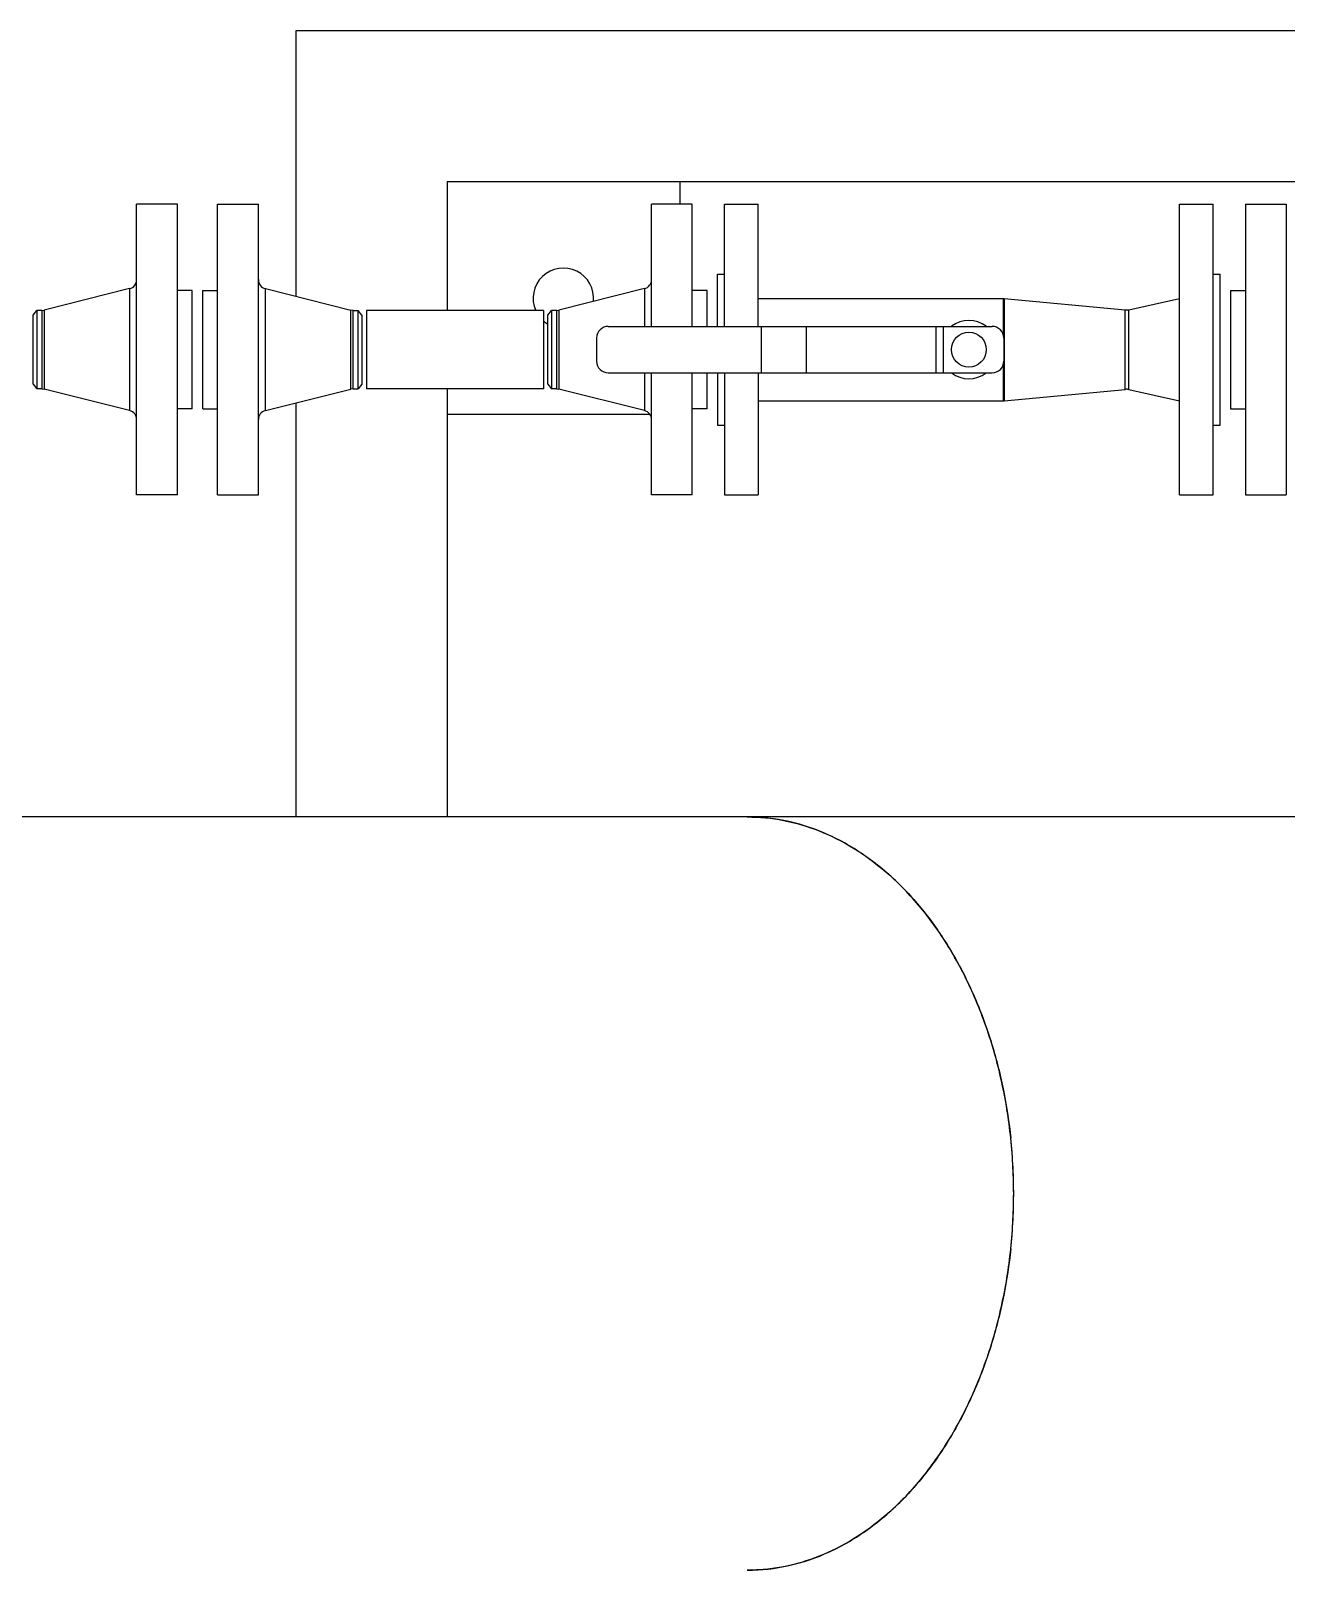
# Model space of a CAD drawing. Header units: millimetres. Extents: x 18255 to 228708, y -2217 to 146640.
# Drawn here: x 84475 to 85015, y 92546 to 93208 of the extents above; entities that cross this region are included whole.
import ezdxf

# ---------------------------------------------------------------- set-up
doc = ezdxf.new("R2010")
doc.units = ezdxf.units.MM
doc.layers.add('设备', color=8, linetype='Continuous')

msp = doc.modelspace()

# ---------------------------------------------------------------- linework, layer by layer
at = {"layer": '设备'}
for p, q in [((84588.91, 93208.33), (84588.91, 93094.18)), ((86558.41, 93208.33), (84588.91, 93208.33)), ((84653.91, 93143.33), (84653.91, 93088.08)), ((85299.61, 93143.33), (84653.91, 93143.33)), ((84753.91, 93143.33), (84753.91, 93133.73)), ((84520.51, 93008.73), (84520.51, 93133.73)), ((84538.01, 93133.73), (84520.51, 93133.73)), ((84538.01, 93008.73), (84538.01, 93133.73)), ((84555.31, 93008.73), (84555.31, 93133.73)), ((84555.31, 93133.73), (84572.81, 93133.73)), ((84572.81, 93008.73), (84572.81, 93133.73)), ((84741.81, 93081.23), (84741.81, 93133.73)), ((84759.31, 93133.73), (84741.81, 93133.73)), ((84759.31, 93081.23), (84759.31, 93133.73)), ((84773.21, 93081.23), (84773.21, 93133.73)), ((84773.21, 93133.73), (84787.71, 93133.73)), ((84787.71, 93081.23), (84787.71, 93133.73)), ((84968.71, 93008.73), (84968.71, 93133.73)), ((84968.71, 93133.73), (84983.21, 93133.73)), ((84983.21, 93008.73), (84983.21, 93133.73)), ((84997.11, 93133.73), (84997.11, 93008.73)), ((84997.11, 93133.73), (85014.61, 93133.73)), ((85014.61, 93133.73), (85014.61, 93008.73)), ((84770.21, 93081.23), (84770.21, 93103.73)), ((84770.21, 93103.73), (84773.21, 93103.73)), ((84983.21, 93103.73), (84986.21, 93103.73)), ((84986.21, 93038.74), (84986.21, 93103.73)), ((84517.48, 93097.47), (84480.69, 93088.21)), ((84517.48, 93097.47), (84517.48, 93045)), ((84544.41, 93096.73), (84538.01, 93096.73)), ((84544.41, 93045.73), (84544.41, 93096.73)), ((84548.91, 93045.73), (84548.91, 93096.73)), ((84548.91, 93096.73), (84555.31, 93096.73)), ((84575.83, 93045), (84575.83, 93097.47)), ((84575.83, 93097.47), (84612.63, 93088.21)), ((84738.78, 93097.47), (84701.99, 93088.21)), ((84738.78, 93097.47), (84738.78, 93081.23)), ((84765.71, 93096.73), (84759.31, 93096.73)), ((84765.71, 93081.23), (84765.71, 93096.73)), ((84990.71, 93096.73), (84990.71, 93045.73)), ((84990.71, 93096.73), (84997.11, 93096.73)), ((84787.71, 93093.23), (84892.97, 93093.23)), ((84892.97, 93093.23), (84892.97, 93077.68)), ((84892.97, 93093.23), (84893.44, 93093.21)), ((84893.44, 93093.21), (84893.44, 93076.23)), ((84893.44, 93093.21), (84945.42, 93088.31)), ((84946.98, 93088.41), (84968.71, 93093.23)), ((84476.01, 93086.08), (84477.54, 93088.08)), ((84476.01, 93056.38), (84476.01, 93086.08)), ((84477.54, 93088.08), (84477.54, 93054.38)), ((84479.71, 93088.08), (84477.54, 93088.08)), ((84479.71, 93088.08), (84480.69, 93088.21)), ((84479.71, 93088.08), (84479.71, 93054.38)), ((84480.69, 93088.21), (84480.69, 93054.26)), ((84612.63, 93054.26), (84612.63, 93088.21)), ((84613.6, 93088.08), (84612.63, 93088.21)), ((84613.6, 93054.38), (84613.6, 93088.08)), ((84613.6, 93088.08), (84615.77, 93088.08)), ((84617.31, 93086.08), (84615.77, 93088.08)), ((84615.77, 93054.38), (84615.77, 93088.08)), ((84617.31, 93086.08), (84617.31, 93056.38)), ((84619.31, 93088.08), (84619.31, 93054.38)), ((84695.31, 93088.08), (84619.31, 93088.08)), ((84695.31, 93088.08), (84695.31, 93054.38)), ((84697.31, 93086.08), (84698.84, 93088.08)), ((84697.31, 93056.38), (84697.31, 93086.08)), ((84698.84, 93088.08), (84698.84, 93054.38)), ((84701.01, 93088.08), (84698.84, 93088.08)), ((84701.01, 93088.08), (84701.99, 93088.21)), ((84701.01, 93088.08), (84701.01, 93054.38)), ((84701.99, 93088.21), (84701.99, 93054.26)), ((84945.42, 93054.16), (84945.42, 93088.31)), ((84946.98, 93054.06), (84946.98, 93088.41)), ((84723.21, 93081.23), (84888.21, 93081.23)), ((84788.94, 93081.23), (84788.94, 93061.23)), ((84808.22, 93081.23), (84808.22, 93061.23)), ((84864.01, 93081.23), (84864.01, 93061.23)), ((84867.22, 93081.23), (84867.22, 93061.23)), ((84718.21, 93076.23), (84718.21, 93066.23)), ((84893.21, 93076.23), (84893.21, 93066.23)), ((84893.44, 93076.23), (84893.44, 93071.23)), ((84893.44, 93071.23), (84893.44, 93049.26)), ((84892.97, 93064.79), (84892.97, 93049.23)), ((84723.21, 93061.23), (84888.21, 93061.23)), ((84738.78, 93061.23), (84738.78, 93045)), ((84741.81, 93008.73), (84741.81, 93061.23)), ((84759.31, 93008.73), (84759.31, 93061.23)), ((84765.71, 93045.73), (84765.71, 93061.23)), ((84770.21, 93061.23), (84770.21, 93038.74)), ((84773.21, 93061.23), (84773.21, 93008.73)), ((84787.71, 93061.23), (84787.71, 93008.73)), ((84476.01, 93056.38), (84477.54, 93054.38)), ((84479.71, 93054.38), (84477.54, 93054.38)), ((84479.71, 93054.38), (84480.69, 93054.26)), ((84517.48, 93045), (84480.69, 93054.26)), ((84575.83, 93045), (84612.63, 93054.26)), ((84613.6, 93054.38), (84612.63, 93054.26)), ((84613.6, 93054.38), (84615.77, 93054.38)), ((84617.31, 93056.38), (84615.77, 93054.38)), ((84695.31, 93054.38), (84619.31, 93054.38)), ((84653.91, 93054.38), (84653.91, 92870.28)), ((84697.31, 93056.38), (84698.84, 93054.38)), ((84701.01, 93054.38), (84698.84, 93054.38)), ((84701.01, 93054.38), (84701.99, 93054.26)), ((84738.78, 93045), (84701.99, 93054.26)), ((84893.44, 93049.26), (84945.42, 93054.16)), ((84946.98, 93054.06), (84968.71, 93049.23)), ((84544.41, 93045.73), (84538.01, 93045.73)), ((84548.91, 93045.73), (84555.31, 93045.73)), ((84588.91, 93048.29), (84588.91, 92870.28)), ((84765.71, 93045.73), (84759.31, 93045.73)), ((84787.71, 93049.23), (84892.97, 93049.23)), ((84892.97, 93049.23), (84893.44, 93049.26)), ((84990.71, 93045.73), (84997.11, 93045.73)), ((84741.11, 93043.33), (84653.91, 93043.33)), ((84770.21, 93038.73), (84773.21, 93038.73)), ((84983.21, 93038.73), (84986.21, 93038.73)), ((84538.01, 93008.73), (84520.51, 93008.73)), ((84555.31, 93008.73), (84572.81, 93008.73)), ((84759.31, 93008.73), (84741.81, 93008.73)), ((84773.21, 93008.73), (84787.71, 93008.73)), ((84968.71, 93008.73), (84983.21, 93008.73)), ((84997.11, 93008.73), (85014.61, 93008.73)), ((85642.01, 92870.28), (84459.81, 92870.28))]:
    msp.add_line(p, q, dxfattribs=at)
msp.add_circle((84878.21, 93071.23), 7.5, dxfattribs=at)
for centre, radius, start, end in [((84703.91, 93093.33), 13, 353.73655, 203.87122), ((84516.51, 93101.35), 4, 284.13655, 359.99999), ((84576.81, 93101.35), 4, 180, 255.86344), ((84737.81, 93101.35), 4, 284.13656, 0), ((84703.91, 93093.33), 13, 228.37689, 239.35901), ((84878.21, 93071.23), 12.5, 53.40574, 126.59426), ((84945.89, 93093.29), 5, 264.61069, 282.52881), ((84723.21, 93076.23), 5, 90, 180), ((84888.21, 93076.23), 5, 0, 90), ((84723.21, 93066.23), 5, 180, 270), ((84888.21, 93066.23), 5, 270, 0), ((84878.21, 93071.23), 12.5, 233.40574, 306.59426), ((84945.89, 93049.18), 5, 77.47119, 95.38931), ((84516.51, 93041.12), 4, 0.00001, 75.86345), ((84576.81, 93041.12), 4, 104.13656, 180), ((84737.81, 93041.12), 4, 0, 75.86344), ((84670.1, 92708.39), 227.37, 359.98627, 5.99936), ((84670.1, 92708.28), 227.37, 354.00064, 0.01373)]:
    msp.add_arc(centre, radius, start, end, dxfattribs=at)
for points, start_tangent, end_tangent in [([(84897.47, 92708.33), (84896.06, 92733.67), (84891.87, 92758.38), (84884.99, 92781.86), (84875.6, 92803.53), (84863.93, 92822.85), (84850.27, 92839.35), (84834.94, 92852.63), (84818.34, 92862.36), (84800.87, 92868.29), (84782.96, 92870.28)], (0, 1), (-1, 0)), ([(84782.96, 92870.28), (84790.78, 92869.91), (84806.24, 92866.9), (84821.31, 92860.93), (84835.63, 92852.13), (84849, 92840.64), (84861.11, 92826.7), (84871.79, 92810.53), (84880.8, 92792.49), (84887.99, 92772.85), (84893.22, 92752.03), (84896.23, 92732.15)], (1, 0), (0.104546, -0.99452)), ([(84782.96, 92546.38), (84800.87, 92548.38), (84818.34, 92554.31), (84834.94, 92564.04), (84850.27, 92577.31), (84863.93, 92593.82), (84875.6, 92613.14), (84884.99, 92634.81), (84891.87, 92658.29), (84896.06, 92683), (84897.47, 92708.33)], (1, 0), (0, 1)), ([(84896.23, 92684.52), (84893.22, 92664.64), (84887.99, 92643.82), (84880.8, 92624.18), (84871.79, 92606.14), (84861.11, 92589.97), (84849, 92576.03), (84835.63, 92564.53), (84821.31, 92555.74), (84806.24, 92549.77), (84790.78, 92546.76), (84782.96, 92546.39)], (-0.104546, -0.99452), (-1, 0))]:
    msp.add_spline(points, degree=3, dxfattribs=dict(at, start_tangent=start_tangent, end_tangent=end_tangent))

doc.saveas('drawing.dxf')
